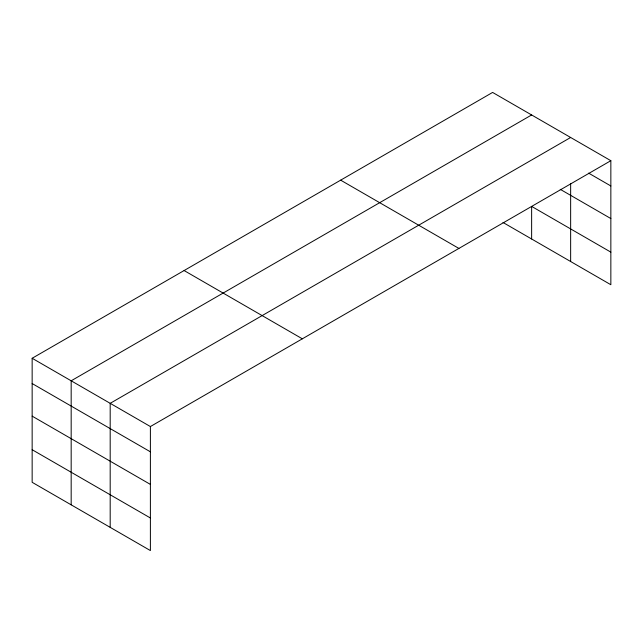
<?xml version="1.0" encoding="UTF-8"?>
<svg xmlns="http://www.w3.org/2000/svg" width="643" height="643" viewBox="0 0 643 643"><rect width="100%" height="100%" fill="white"/><g stroke="black" fill="none" stroke-linecap="round" stroke-linejoin="round"><path stroke-width="0.96" d="M610.85 160.694L492.61 92.431L32.15 358.272L32.15 482.306L150.39 550.569L150.39 426.542L610.85 160.694L610.85 284.728L503.011 222.47M531.632 114.96L71.172 380.801L71.172 504.835M570.646 137.481L110.186 403.33L110.186 527.364M588.61 173.128L610.85 185.964M560.246 189.339L610.85 218.556M610.85 252.136L531.632 206.395L531.632 238.987M340.661 180.161L458.901 248.423M184.099 270.542L302.339 338.813M32.15 358.272L150.39 426.542M32.15 383.541L150.39 451.812M32.15 416.134L150.39 484.404M32.15 449.714L150.39 517.977M570.646 183.496L570.646 261.516"/></g></svg>
